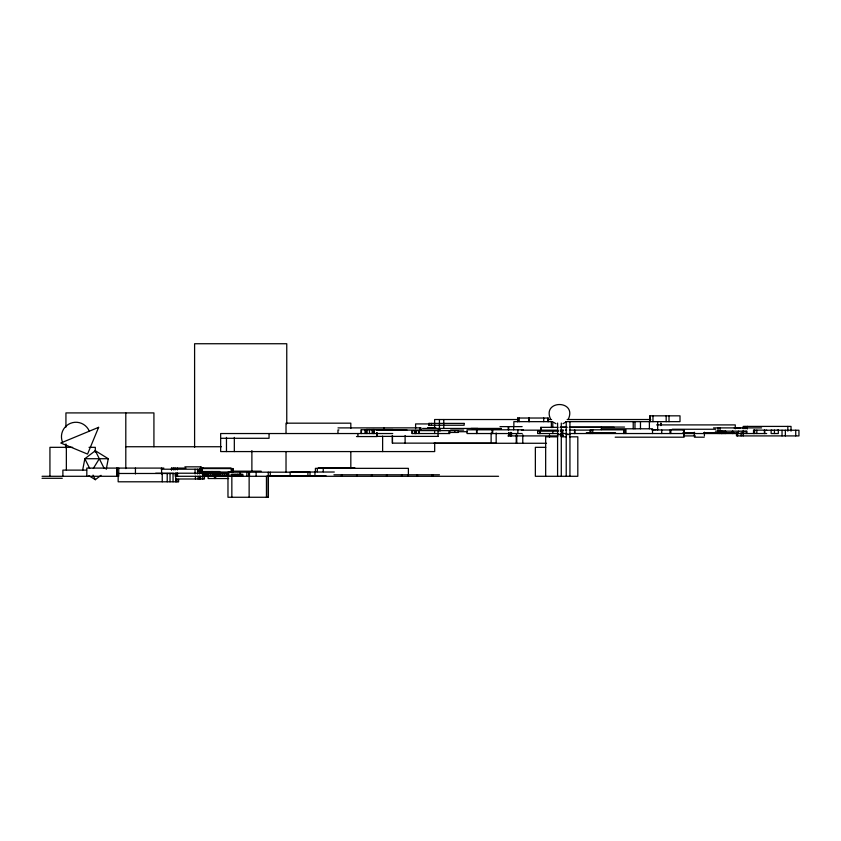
<?xml version="1.0" encoding="UTF-8"?>
<svg xmlns="http://www.w3.org/2000/svg" width="841" height="841" viewBox="0 0 841 841"><rect width="100%" height="100%" fill="white"/><g stroke="black" fill="none" stroke-linecap="round" stroke-linejoin="round"><path stroke-width="1.26" d="M82.597 470.497L84.836 458.723L95.317 450.723L108.268 458.723L106.25 469.32M568.222 419.417C577.588 399.58 541.352 399.58 550.708 419.417M93.319 468.437L99.322 458.723M88.841 475.68L95.317 479.685L101.036 475.312M562.997 423.696L565.257 422.392M517.657 419.522L434.608 419.522L434.608 428.437M547.617 419.522L551.58 419.522M567.16 419.522L650.787 419.522M565.636 421.656L680.001 421.656L680.001 415.832L649.673 415.832L649.673 421.656M429.404 423.927L415.591 423.927L415.591 428.731M656.632 424.905L735.276 424.905L735.276 428.826M499.996 426.618L522.135 426.618M560.884 427.07L566.929 427.07M570.24 427.07L624.569 427.07M558.014 427.333L540.784 427.333L540.784 429.814M560.022 427.333L567.002 427.333M569.22 427.333L614.193 427.333M427.722 427.596L435.754 427.596M338.008 427.901L421.015 427.859L421.015 430.129M713.525 427.901L761.589 427.901M734.182 428.037L740.753 428.037M471.065 428.426L501.383 428.426M422.581 428.447L477.835 428.447M473.105 428.784L501.131 428.784M602.124 428.784L652.532 428.784L652.532 433.535M672.222 429.257L715.67 429.257M393.031 429.499L366.234 429.499L366.234 433.535M651.743 429.635L655.927 429.635M399.296 429.751L361.104 429.751L361.104 433.535M523.386 429.804L467.039 429.804L467.039 433.535L522.187 433.535M338.912 429.972L337.966 429.972L337.966 433.535M387.953 429.972L406.928 429.972M652.185 429.972L683.722 429.972L683.722 433.535M376.757 430.108L438.277 430.108M450.597 430.108L463.685 430.108M521.357 430.161L558.003 430.161M560.264 430.161L563.417 430.161M565.331 430.108L566.676 430.108M569.567 430.108L589.099 430.108M766.677 430.14L753.525 430.14L753.525 433.535M766.382 430.235L771.765 430.235M777.336 430.235L798.95 430.235L798.95 435.911L736.485 435.911L736.485 432.505M683.323 430.508L684.09 430.508L684.09 437.194L615.181 437.194M558.424 431.16L537.63 431.16L537.63 433.535L558.424 433.535M560.369 431.16L562.272 431.16L562.272 433.535L560.369 433.535M715.397 431.16L746.934 431.16L746.934 433.535M458.25 431.706L467.102 431.706M449.22 432.453L458.271 432.453L458.271 430.613L411.869 430.613L411.869 433.535L449.746 433.535L449.746 430.613M586.335 432.747L615.57 432.747M682.881 432.747L694.698 432.747M703.759 432.747L735.276 432.747M392.736 433.535L220.657 433.535L220.657 451.575L434.681 451.575L434.681 442.555M562.482 433.535L567.023 433.535M569.22 433.535L766.677 433.535M557.583 434.503L561.283 434.503M566.224 434.503L569.935 434.503M507.901 435.911L558.003 435.911M560.264 435.911L563.417 435.911M695.381 435.911L683.891 435.911L683.891 432.19M438.277 436.384L376.757 436.384L376.757 432.621M356.479 436.553L377.125 436.553M557.583 436.826L545.662 436.826L545.662 476.29M561.735 436.826L565.898 436.826M569.778 436.826L577.809 436.826L577.809 476.29L535.36 476.29L535.36 447.328L545.746 447.328M694.382 437.194L704.211 437.194M221.551 438.287L269.057 438.287L269.057 433.535M433.967 443.27L546.524 443.27M125.803 446.739L221.351 446.739M72.652 447.328L49.934 447.328L49.934 476.29M89.02 447.328L95.317 447.328L95.317 452.363M108.268 458.723L84.836 458.723L89.693 468.437M184.894 466.839L201.157 466.839L201.157 469.215L161.188 469.215M318.508 467.754L354.818 467.754M200.158 467.974L231.065 467.974M163.869 468.09L86.812 468.09L86.812 476.29M186.019 468.09L171.448 468.09L171.448 469.898M201.062 468.09L203.249 468.09M200.715 468.574L233.356 468.574L233.356 472.032L199.801 472.032L199.801 468.574M86.623 470.119L62.886 470.119L62.886 476.29M199.159 470.792L200.526 470.792M198.539 471.17L201.167 471.17M232.673 471.17L261.183 471.17M198.854 471.507L219.68 471.507L219.68 473.725M291.28 472.022L334.298 472.022M227.974 472.179L310.024 472.179L310.024 476.29M155.627 473.273L173.656 473.273M118.56 473.483L176.358 473.483M201.104 473.515L228.92 473.599L228.92 476.29M333.94 474.797L439.454 474.797M204.079 475.953L228.426 475.953M267.291 475.953L326.14 475.953M42.05 476.29L118.739 476.29L118.739 468.09M498.576 476.29L175.222 476.29L175.222 473.199L226.597 473.273L226.597 476.29M42.05 478.287L62.276 478.287M228.647 478.529L208.137 478.529L208.137 475.953M175.853 478.992L204.447 478.992L204.447 476.29M553.672 422.392L555.943 423.696M95.317 450.723L104.179 468.437M93.036 475.112L95.317 479.685M795.733 430.235L795.733 435.911M791.034 431.16L791.034 426.408L743.171 426.408L743.171 428.784M787.828 426.408L787.828 431.16M785.357 430.235L785.357 435.911M782.035 430.235L782.035 435.911M774.445 430.14L774.445 433.535M764.742 430.14L764.742 433.535M764.416 430.14L764.416 433.535M756.847 430.14L756.847 433.535M754.619 430.14L754.619 433.535M753.978 430.14L753.978 433.535M747.334 426.408L747.334 428.784M747.102 426.408L747.102 428.784M746.104 431.16L746.104 433.535M745.052 426.408L745.052 428.784M743.675 431.16L743.612 433.535M743.497 431.16L743.497 433.535M743.202 432.505L743.202 435.911M742.519 431.16L742.519 433.535M741.11 432.505L741.11 435.911M738.524 431.16L738.524 433.535M737.557 432.505L737.557 435.911M732.963 431.16L732.963 433.535M732.406 431.16L732.406 433.535M725.688 431.16L725.762 433.535M725.289 431.16L725.289 433.535M724.395 431.16L724.395 433.535M723.533 431.16L723.533 433.535M722.251 431.16L722.251 433.535M721.914 431.16L721.914 433.535M721.767 431.16L721.767 433.535M721.452 431.16L721.452 433.535M720.075 427.901L720.064 433.535M719.192 431.16L719.234 433.535M718.025 427.901L718.025 433.535M704.411 432.19L704.411 435.911M694.277 432.19L694.277 435.911M670.824 429.972L670.824 433.535M670.004 429.972L670.004 433.535M669.015 415.832L669.015 421.656M666.167 415.832L666.167 421.656M661.741 429.972L661.741 433.535M661.173 423.202L661.173 425.546M660.658 423.202L660.658 425.546M657.673 421.656L657.673 429.972M652.973 415.832L652.973 421.656M650.167 415.832L650.167 421.656M649.389 421.656L649.389 428.784M640.474 421.656L640.474 428.784M634.976 421.656L634.976 428.784M633.22 421.656L633.22 428.784M625.935 433.535L625.935 429.825L589.983 429.825L589.983 433.535M624.947 429.825L624.947 433.535M623.654 429.825L623.654 433.535M601.368 427.07L601.368 429.656M592.737 429.825L592.737 433.535M590.96 429.825L590.96 433.535M574.876 430.108L574.876 433.535M574.54 430.108L574.54 433.535M569.935 421.772L569.935 476.29M566.224 421.772L566.224 476.29M562.818 430.161L562.818 435.911M561.283 423.044L561.283 476.29M557.583 423.044L557.583 476.29M552.789 427.596L552.789 421.656L513.862 421.656L513.862 426.408M552.842 431.16L552.842 433.535M551.37 421.656L551.37 427.596M549.488 434.744L549.488 437.183M548.206 421.656L548.206 418.03L517.614 418.03L517.614 421.656M548.069 418.03L548.069 421.656M543.717 418.03L543.717 421.656M540.931 427.333L540.931 429.814M540.143 431.16L540.143 433.535M540.101 431.16L540.101 433.535M539.859 431.16L539.859 433.535M539.554 431.16L539.554 433.535M529.367 418.03L529.367 421.656M528.779 418.03L528.779 421.656M522.776 434.744L522.776 443.27M519.212 418.03L519.212 421.656M517.867 429.804L517.867 433.535M517.751 418.03L517.751 421.656M516.752 434.744L516.752 443.27M516.237 434.744L516.237 443.27M513.641 426.618L513.641 429.804M511.517 432.463L511.517 435.911M510.487 432.463L510.487 435.911M510.203 432.463L510.203 435.911M508.7 426.618L508.7 429.804M508.668 432.463L508.668 435.911M508.237 426.618L508.237 429.804M496.169 432.978L496.169 443.133L392.348 443.133L392.348 435.512M492.689 429.804L492.689 433.535M492.143 429.804L492.143 433.535M491.123 432.978L491.123 443.133M476.91 429.804L476.91 433.535M476.553 429.804L476.553 433.535M454.729 430.613L454.729 432.453M449.126 430.613L449.126 433.535M443.775 419.522L443.775 428.437M440.148 428.447L440.148 430.991M439.433 419.522L439.433 428.437M438.876 428.447L438.876 430.991M438.056 430.108L438.056 436.384M434.618 430.613L434.618 433.535M432.684 474.797L432.684 476.29M431.959 474.797L431.959 476.29M431.444 423.401L431.444 425.241M429.215 423.401L429.215 425.241M419.985 427.859L419.985 430.129M419.291 430.613L419.291 433.535M418.671 430.613L418.671 433.535M417.483 474.797L417.483 476.29M416.758 474.797L416.758 476.29M416.169 430.613L416.169 433.535M415.906 430.613L415.906 433.535M415.349 430.613L415.349 433.535M415.139 430.613L415.139 433.535M414.739 430.613L414.739 433.535M412.479 430.613L412.479 433.535M408.39 476.29L408.39 468.342L315.407 468.342L315.407 471.748M405.11 435.512L405.11 443.133M402.282 474.797L402.282 476.29M401.556 474.797L401.556 476.29M392.484 435.512L392.484 443.133M387.27 474.797L387.27 476.29M386.545 474.797L386.545 476.29M383.927 427.901L383.927 430.15M382.623 436.111L382.623 451.575M376.936 432.621L376.936 436.384M374.234 429.499L374.234 433.535M373.53 429.499L373.53 433.535M373.194 429.499L373.194 433.535M372.258 474.797L372.258 476.29M372.174 429.499L372.174 433.535M371.522 474.797L371.522 476.29M369.472 429.499L369.472 433.535M367.086 429.499L367.086 433.535M365.015 429.751L365.015 433.535M361.42 429.751L361.42 433.535M357.94 433.535L357.94 436.553M357.341 474.797L357.341 476.29M356.605 474.797L356.605 476.29M350.823 428.353L350.823 423.17L286.024 423.17L286.024 433.535M350.823 451.68L350.823 468.521M342.234 474.797L342.234 476.29M341.499 474.797L341.499 476.29M323.249 468.342L323.249 471.748M317.32 468.342L317.32 471.748M314.955 472.022L314.955 476.29M307.911 472.179L307.911 476.29M290.145 472.179L290.145 476.29M286.76 423.79L286.76 343.738L194.597 343.738L194.597 447.423M286.024 451.68L286.024 472.4M270.266 472.179L270.266 476.29M268.395 476.29L268.395 497.262L227.974 497.262L227.974 475.943M268.258 472.179L268.258 497.262M266.45 476.29L266.45 497.262M256.127 472.179L256.127 475.943M251.88 450.597L251.88 471.149M249.483 472.179L249.483 475.943M249.136 476.29L249.136 497.262M248.61 472.179L248.61 475.943M246.855 472.179L246.855 475.943M242.849 476.29L242.849 474.324L231.128 474.324L231.128 476.29M241.714 474.324L241.714 476.29M240.106 472.179L239.99 476.29M238.718 474.324L238.718 476.29M237.488 474.324L237.488 476.29M237.004 474.324L237.004 476.29M235.259 474.324L235.259 476.29M234.324 437.394L234.324 451.575M233.998 474.324L233.998 476.29M232.442 468.574L232.442 472.032M232.274 474.324L232.274 476.29M231.843 476.29L231.843 497.262M231.222 468.574L231.222 472.032M228.205 473.599L228.205 476.29M227.27 473.599L227.27 476.29M226.471 437.394L226.471 451.575M224.841 473.273L224.841 476.29M224.305 473.273L224.305 476.29M222.56 473.273L222.56 476.29M222.192 473.273L222.192 476.29M220.237 473.273L220.237 476.29M219.9 473.273L219.9 476.29M218.345 473.273L218.345 476.29M217.956 473.273L217.956 476.29M217.588 473.273L217.588 476.29M216.81 473.273L216.81 476.29M216.063 473.273L216.063 476.29M215.643 475.953L215.685 478.529M215.296 473.273L215.296 476.29M214.918 473.273L214.918 476.29M214.529 473.273L214.423 478.529M212.962 473.273L212.962 476.29M212.573 471.507L212.626 476.29M211.575 471.507L211.575 473.725M210.681 473.273L210.681 476.29M210.313 473.273L210.313 476.29M208.557 473.273L208.557 476.29M208.032 473.273L208.032 476.29M207.033 473.199L207.033 476.29M206.224 473.199L206.276 476.29M205.183 473.199L205.183 476.29M204.847 473.599L204.847 476.29M204.741 473.199L204.741 476.29M204.374 473.199L204.374 476.29M203.291 473.199L203.291 476.29M202.891 473.199L202.891 476.29M202.765 476.29L202.765 478.992M202.376 468.574L202.376 472.032M200.652 466.839L200.715 472.032M200.61 476.29L200.61 478.992M199.412 469.215L199.412 473.935M199.464 476.29L199.464 478.992M198.056 476.29L198.056 478.992M197.54 469.215L197.54 473.935M195.448 476.29L195.448 478.992M195.059 469.215L195.059 473.935M178.618 479.423L178.618 481.798L118.161 481.798L118.161 475.859M177.956 479.423L177.956 481.798M177.525 473.199L177.525 476.29M177.419 468.09L177.419 469.898M177.125 473.199L177.125 476.29M176.358 479.423L176.358 481.798M176.042 473.199L176.042 476.29M175.695 475.859L175.695 481.798M175.117 468.09L175.117 469.898M173.666 468.09L173.666 469.898M173.046 473.483L173.046 481.798M171.659 468.09L171.659 469.898M170.029 473.483L170.029 481.798M167.212 473.483L167.212 481.798M162.239 473.483L162.239 481.798M161.598 468.09L161.598 473.946M153.924 446.739L153.924 412.91L65.934 412.91L65.934 427.144M135.443 468.09L135.443 473.946M125.803 412.91L125.803 468.584M117.025 468.09L117.025 476.29M116.962 468.09L116.962 476.29M66.355 447.328L66.355 469.993M65.934 443.953L65.934 447.832M62.549 442.271A14.476 14.476 0 0 1 70.381 423.359A14.476 14.476 0 0 1 89.304 431.191M98.628 427.333L87.548 454.087L60.783 443.007L98.628 427.333M464.158 423.401L428.71 423.401L428.71 425.241L464.158 425.241L464.158 423.401M778.324 430.14L771.134 430.14L771.134 433.535L778.324 433.535L778.324 430.14"/></g></svg>
